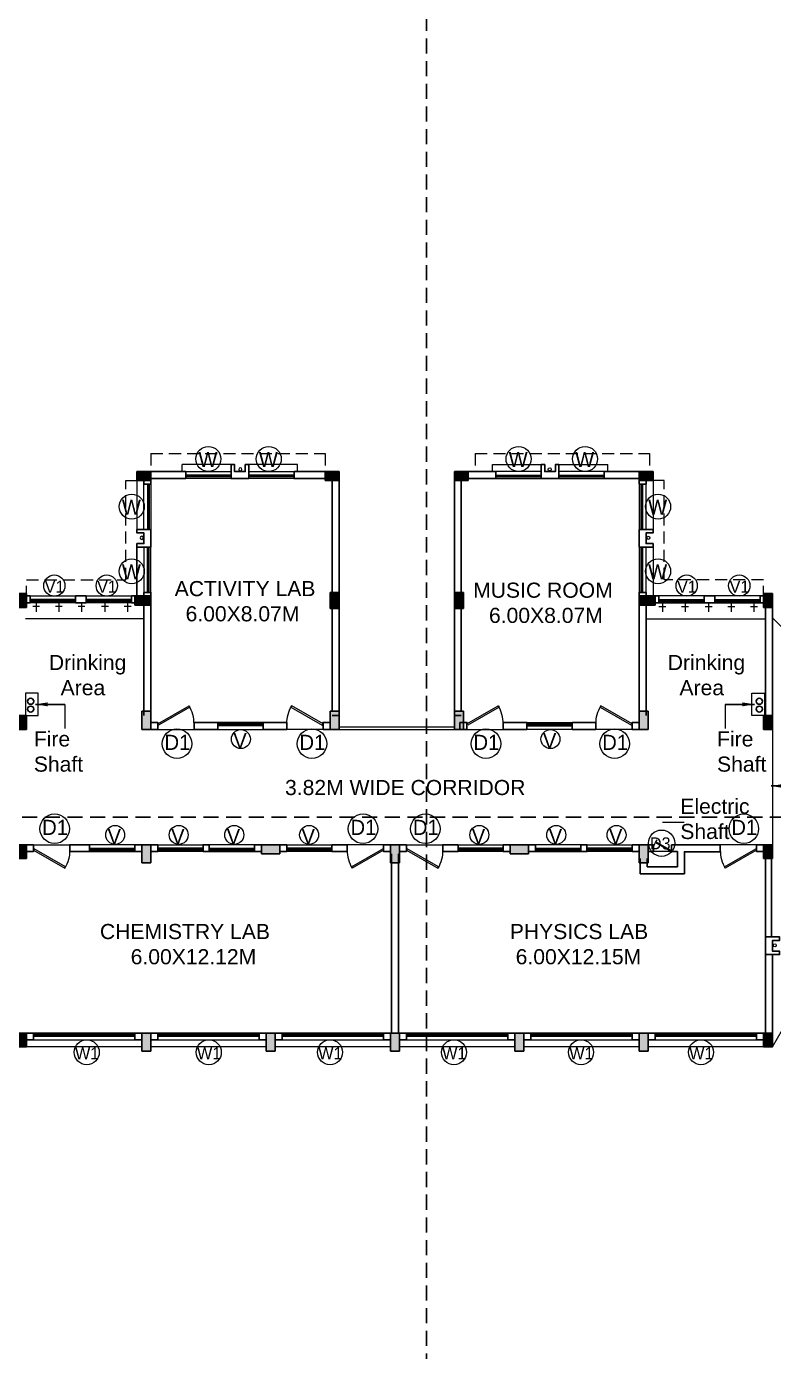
# Model space of a CAD drawing. Header units: millimetres. Extents: x 3614 to 12428, y -844 to 6844.
# Drawn here: x 5621.54 to 5646.26, y -704.4 to -660.57 of the extents above; entities that cross this region are included whole.
import ezdxf

# ---------------------------------------------------------------- set-up
doc = ezdxf.new("R2010")
doc.units = ezdxf.units.MM
doc.header["$LTSCALE"] = 40
doc.header["$MEASUREMENT"] = 0
doc.linetypes.add('DASHED', pattern=[0.75, 0.5, -0.25])
doc.linetypes.add('DASHED2', pattern=[0.375, 0.25, -0.125])
doc.layers.get('0').update_dxf_attribs({"linetype": 'CONTINUOUS', "lineweight": 20})
for name, color, linetype, lineweight in [('CLL LEV.', 15, 'CONTINUOUS', 18), ('Column', 252, 'CONTINUOUS', 30), ('Column Hatch', 253, 'CONTINUOUS', 13), ('Dim', 220, 'CONTINUOUS', 15), ('Door', 54, 'CONTINUOUS', 18), ('EXPANSION JOINT', 248, 'CONTINUOUS', 20), ('Fixture', 44, 'CONTINUOUS', 15), ('Hidden', 30, 'DASHED', 18), ('LINE', 22, 'CONTINUOUS', 13), ('Railing', 23, 'CONTINUOUS', 18), ('Section', 72, 'DASHED2', 30), ('Services', 1, 'DASHED', 30), ('TEXT', 7, 'CONTINUOUS', 20), ('Ventilator', 6, 'DASHED', 18), ('Wall', 7, 'CONTINUOUS', 30), ('Window', 150, 'CONTINUOUS', 15), ('Window-Wall', 7, 'CONTINUOUS', 18)]:
    doc.layers.add(name, color=color, linetype=linetype, lineweight=lineweight)
doc.styles.add('DIM', font='arial.ttf')
doc.styles.add('L120', font='simplex.shx', dxfattribs={"height": 1})
doc.styles.get("Standard").update_dxf_attribs({"font": 'txt.shx', "height": 0.03937})
doc.styles.add('STYLE9', font='GOTHIC.TTF')
doc.dimstyles.get("Standard").update_dxf_attribs({"dimtxt": 0.18, "dimasz": 0.18, "dimexe": 0.18, "dimexo": 0.0625, "dimgap": 0.09, "dimtad": 0, "dimtih": 1, "dimtoh": 1, "dimdec": 4, "dimzin": 0, "dimdsep": 46, "dimtxsty": 'Standard', "dimcen": 0.09, "dimadec": 0, "dimazin": 0, "dimtfac": 1, "dimtdec": 4, "dimtofl": 0, "dimtmove": 0, "dimatfit": 3, "dimfxl": 0, "dimtolj": 1, "dimtzin": 0, "dimarcsym": 0})

# ---------------------------------------------------------------- blocks, each defined once
blk = doc.blocks.new('VENT 2')
at = {"layer": 'Ventilator', "linetype": 'Continuous', "ltscale": 0.02}
for p, q in [((0, 0.182), (1.5, 0.182)), ((0, 0.152), (1.5, 0.152))]:
    blk.add_line(p, q, dxfattribs=at)
at = {"layer": 'Window-Wall'}
for p, q in [((0, 0.23), (1.5, 0.23)), ((0, 0), (0, 0.23)), ((0, 0.115), (1.5, 0.115)), ((1.5, 0), (0, 0)), ((1.5, 0.23), (1.5, 0))]:
    blk.add_line(p, q, dxfattribs=at)
blk = doc.blocks.new('COLUMN 546')
at = {"layer": 'Column Hatch'}
h = blk.add_hatch(color=0, dxfattribs=at)
h.dxf.hatch_style = 1
h.paths.add_polyline_path([(0, 0), (0.3, 0), (0.3, 0.46), (0, 0.46)])
at = {"layer": 'Column'}
for p, q in [((0.3, 0.46), (0, 0.46)), ((0, 0.46), (0, 0)), ((0.3, 0), (0.3, 0.46)), ((0, 0), (0.3, 0))]:
    blk.add_line(p, q, dxfattribs=at)
blk = doc.blocks.new('*U18')
for p, q in [((0, 0), (0, -6)), ((40, 0), (40, -6))]:
    blk.add_line(p, q)
blk.add_lwpolyline([(0, 0), (34.6, 20), (35.5, 18.5), (0.9, -1.5)], close=True)
blk.add_arc((0, 0), 40, 0, 30)
blk = doc.blocks.new('DOOR1')
at = {"layer": 'Door'}
blk.add_line((0, 0), (1.2, 0), dxfattribs=at)
at = {"layer": 'Door', "xscale": 0.0300000000000013, "yscale": 0.0300000000000013, "zscale": 0.0300000000000013}
blk.add_blockref('*U18', (0, 0.18), dxfattribs=at)
blk = doc.blocks.new('windoe 3')
at = {"layer": 'CLL LEV.'}
blk.add_line((3.585, -0.23), (-0.23, -0.23), dxfattribs=at)
at = {"layer": 'Window'}
for p, q in [((3.355, 0.179), (0, 0.179)), ((3.355, 0.149), (0, 0.149))]:
    blk.add_line(p, q, dxfattribs=at)
at = {"layer": 'Window-Wall'}
blk.add_line((3.355, 0.115), (0, 0.115), dxfattribs=at)
at = {"layer": 'Window-Wall', "ltscale": 0.05}
blk.add_lwpolyline([(0, 0), (3.355, 0), (3.355, 0.23), (0, 0.23)], close=True, dxfattribs=at)
blk = doc.blocks.new('SHAFT2')
at = {"layer": 'Fixture'}
blk.add_circle((0.302, 0.307), 0.05, dxfattribs=at)
at = {"layer": 'Wall'}
blk.add_lwpolyline([(0, 0.585), (0.46, 0.585), (0.46, 0.47), (0.23, 0.47), (0.23, 0.115), (0.46, 0.115), (0.46, 0), (0, 0), (0, 0.585)], dxfattribs=at)
blk = doc.blocks.new('Door - Left Hung 36 in.')
at = {"layer": 'Door'}
blk.add_line((0.8, -1.3), (35.9, -1.3), dxfattribs=at)
blk.add_lwpolyline([(0.8, -1.3), (0, 0), (31.2, 18), (31.9, 16.7)], close=True, dxfattribs=at)
blk.add_arc((0, 0), 36, 0, 37.3101, dxfattribs=at)
blk = doc.blocks.new('WINDOW 1')
at = {"layer": 'CLL LEV.'}
for p, q in [((-0.115, -0.23), (-0.115, -0.46)), ((1.615, -0.23), (1.615, -0.46)), ((-0.115, -0.46), (1.615, -0.46))]:
    blk.add_line(p, q, dxfattribs=at)
at = {"layer": 'Window'}
for p, q in [((0, -0.051), (1.5, -0.051)), ((0, -0.081), (1.5, -0.081))]:
    blk.add_line(p, q, dxfattribs=at)
at = {"layer": 'Window-Wall'}
for p, q in [((0, 0), (1.5, 0)), ((0, -0.23), (0, 0)), ((1.5, 0), (1.5, -0.23)), ((0, -0.115), (1.5, -0.115)), ((1.5, -0.23), (0, -0.23))]:
    blk.add_line(p, q, dxfattribs=at)
blk = doc.blocks.new('colm 600')
at = {"layer": 'Column Hatch'}
h = blk.add_hatch(color=0, dxfattribs=at)
h.dxf.hatch_style = 1
h.paths.add_polyline_path([(5460.775, -628.796), (5460.475, -628.796), (5460.475, -629.396), (5460.775, -629.396)])
at = {"layer": 'Column'}
for p, q in [((5460.775, -628.796), (5460.475, -628.796)), ((5460.475, -628.796), (5460.475, -629.396)), ((5460.775, -629.396), (5460.775, -628.796)), ((5460.475, -629.396), (5460.775, -629.396))]:
    blk.add_line(p, q, dxfattribs=at)
blk = doc.blocks.new('COLM 530')
at = {"layer": 'Column Hatch'}
h = blk.add_hatch(color=0, dxfattribs=at)
h.dxf.hatch_style = 1
h.paths.add_polyline_path([(5443.518, -633.795), (5443.218, -633.795), (5443.218, -634.325), (5443.518, -634.325)])
at = {"layer": 'Column'}
for p, q in [((5443.518, -633.795), (5443.218, -633.795)), ((5443.218, -633.795), (5443.218, -634.325)), ((5443.518, -634.325), (5443.518, -633.795)), ((5443.218, -634.325), (5443.518, -634.325))]:
    blk.add_line(p, q, dxfattribs=at)
blk = doc.blocks.new('PROJ FNVJ')
at = {"layer": 'Hidden', "ltscale": 0.02}
for p, q in [((5461.628, -603.619), (5467.398, -603.619)), ((5461.628, -603.619), (5461.628, -604.221)), ((5467.398, -603.619), (5467.398, -604.221))]:
    blk.add_line(p, q, dxfattribs=at)
blk = doc.blocks.new('DDDD')
at = {"layer": 'TEXT', "color": 3, "ltscale": 0.2}
blk.add_circle((2085.909, -1030.934), 0.488, dxfattribs=at)
at = {"layer": 'TEXT', "color": 3, "style": 'STYLE9'}
blk.add_text('D1', height=0.5, dxfattribs=at).set_placement((2085.496, -1031.139))
blk = doc.blocks.new('shaft dooerr')
at = {"layer": 'TEXT', "color": 3, "ltscale": 0.2}
blk.add_circle((5444.341, -671.654), 0.435, dxfattribs=at)
at = {"layer": 'TEXT', "color": 3, "style": 'STYLE9'}
blk.add_text('D3', height=0.4, dxfattribs=at).set_placement((5443.954, -671.86))
blk = doc.blocks.new('W')
at = {"layer": 'TEXT', "color": 3}
blk.add_circle((2080.863, -1087.688), 0.414, dxfattribs=at)
at = {"layer": 'TEXT', "color": 3, "style": 'STYLE9'}
blk.add_text('W', height=0.5, dxfattribs=at).set_placement((2080.534, -1087.956))
blk = doc.blocks.new('VVV')
at = {"layer": 'TEXT', "color": 3, "ltscale": 0.2}
blk.add_circle((2082.528, -1073.943), 0.314, dxfattribs=at)
at = {"layer": 'TEXT', "color": 3, "style": 'STYLE9'}
blk.add_text('V', height=0.5, dxfattribs=at).set_placement((2082.277, -1074.243))
blk = doc.blocks.new('front windw')
at = {"layer": 'TEXT', "color": 3}
blk.add_circle((5459.557, -694.504), 0.414, dxfattribs=at)
at = {"layer": 'TEXT', "color": 3, "style": 'STYLE9'}
blk.add_text('W1', height=0.4, dxfattribs=at).set_placement((5459.167, -694.738))
blk = doc.blocks.new('VENT TOILET')
at = {"layer": 'TEXT', "color": 3, "ltscale": 0.2}
blk.add_circle((5438.623, -662.256), 0.352, dxfattribs=at)
at = {"layer": 'TEXT', "color": 3, "style": 'STYLE9'}
blk.add_text('V1', height=0.4, dxfattribs=at).set_placement((5438.303, -662.494))
blk = doc.blocks.new('SECT BB')
at = {"layer": 'Section', "ltscale": 0.05}
blk.add_line((5470.752, -343.655), (5470.752, -289.614), dxfattribs=at)
blk = doc.blocks.new('SEC AA')
at = {"layer": 'Section', "ltscale": 0.05}
blk.add_line((5428.116, -321.664), (5509.295, -321.664), dxfattribs=at)

msp = doc.modelspace()

# ---------------------------------------------------------------- linework, layer by layer
at = {"layer": 'CLL LEV.'}
for p, q in [((5625.4208, -677.6775), (5625.1908, -677.6775)), ((5625.1908, -677.6775), (5625.1908, -679.4075)), ((5642.0408, -677.6775), (5642.2708, -677.6775)), ((5642.2708, -677.6775), (5642.2708, -679.4075))]:
    msp.add_line(p, q, dxfattribs=at)
at = {"layer": 'Dim'}
for p, q in [((5622.8016, -682.9943), (5622.8016, -683.788)), ((5644.66, -682.9943), (5644.66, -683.788)), ((5642.581, -686.8955), (5643.3032, -686.8955))]:
    msp.add_line(p, q, dxfattribs=at)
at = {"layer": 'EXPANSION JOINT', "linetype": 'ByBlock', "ltscale": 0.05}
msp.add_line((5646.2258, -683.8225), (5646.2258, -687.6375), dxfattribs=at)
at = {"layer": 'Fixture', "linetype": 'ByBlock', "ltscale": 0.05}
for p, q in [((5621.9708, -679.7589), (5621.7408, -679.7589)), ((5621.8558, -679.6375), (5621.8558, -679.9375)), ((5622.7208, -679.7589), (5622.4908, -679.7589)), ((5622.6058, -679.6375), (5622.6058, -679.9375)), ((5623.4708, -679.7589), (5623.2408, -679.7589)), ((5623.3558, -679.6375), (5623.3558, -679.9375)), ((5624.2458, -679.7589), (5624.0158, -679.7589)), ((5624.1308, -679.6375), (5624.1308, -679.9375)), ((5624.9958, -679.7589), (5624.7658, -679.7589)), ((5624.8808, -679.6375), (5624.8808, -679.9375)), ((5642.4672, -679.7589), (5642.6972, -679.7589)), ((5642.5822, -679.6375), (5642.5822, -679.9375)), ((5643.2172, -679.7589), (5643.4472, -679.7589)), ((5643.3322, -679.6375), (5643.3322, -679.9375)), ((5643.9922, -679.7589), (5644.2222, -679.7589)), ((5644.1072, -679.6375), (5644.1072, -679.9375)), ((5644.7422, -679.7589), (5644.9722, -679.7589)), ((5644.8572, -679.6375), (5644.8572, -679.9375)), ((5645.4922, -679.7589), (5645.7222, -679.7589)), ((5645.6072, -679.6375), (5645.6072, -679.9375)), ((5625.4208, -680.1693), (5621.5008, -680.1693)), ((5642.0422, -680.1693), (5645.9622, -680.1693))]:
    msp.add_line(p, q, dxfattribs=at)
at = {"layer": 'Hidden', "ltscale": 0.02}
for p, q in [((5624.8208, -678.8775), (5624.8208, -675.5925)), ((5624.8208, -675.5925), (5625.4208, -675.5925)), ((5642.6408, -675.5925), (5642.0408, -675.5925)), ((5642.6408, -678.8775), (5642.6408, -675.5925)), ((5621.5372, -679.4775), (5621.5372, -678.8775)), ((5621.5372, -678.8775), (5624.8208, -678.8775)), ((5645.9244, -678.8775), (5642.6408, -678.8775)), ((5645.9244, -679.4775), (5645.9244, -678.8775))]:
    msp.add_line(p, q, dxfattribs=at)
at = {"layer": 'LINE', "linetype": 'ByBlock', "ltscale": 0.05}
for points in [[(5621.9174, -682.6261), (5621.5008, -682.6261), (5621.5008, -683.3625), (5621.9174, -683.3625)], [(5645.5442, -682.6261), (5645.9608, -682.6261), (5645.9608, -683.3625), (5645.5442, -683.3625)]]:
    msp.add_lwpolyline(points, close=True, dxfattribs=at)
at = {"layer": 'Railing', "ltscale": 0.05}
for p, q in [((5631.8808, -683.7425), (5635.6958, -683.7426)), ((5631.8808, -683.8225), (5635.6958, -683.8226))]:
    msp.add_line(p, q, dxfattribs=at)
at = {"layer": 'Services', "linetype": 'ByBlock', "ltscale": 0.05}
for centre in [(5621.6742, -682.8923), (5645.7874, -682.8923), (5621.6742, -683.1525), (5645.7874, -683.1525)]:
    msp.add_circle(centre, 0.1, dxfattribs=at)
at = {"layer": 'Wall', "ltscale": 0.05}
for p, q in [((5631.6508, -683.2225), (5631.6508, -675.5925)), ((5631.8808, -683.2225), (5631.8808, -675.5925)), ((5635.6958, -683.2225), (5635.6958, -675.5925)), ((5635.9258, -683.2225), (5635.9258, -675.5925)), ((5625.4208, -679.7075), (5625.4208, -683.3625)), ((5625.6508, -679.7075), (5625.6508, -683.3625)), ((5641.8108, -679.7075), (5641.8108, -683.3625)), ((5642.0408, -679.7075), (5642.0408, -683.3625)), ((5631.8808, -683.3626), (5631.6508, -683.3626)), ((5635.6958, -683.3626), (5635.9258, -683.3626)), ((5633.6199, -693.8675), (5633.6199, -687.9375)), ((5633.8458, -693.8675), (5633.8458, -687.9375))]:
    msp.add_line(p, q, dxfattribs=at)
at = {"layer": 'Wall', "linetype": 'ByBlock', "ltscale": 0.05}
for p, q in [((5645.9958, -683.4425), (5645.9958, -679.7193)), ((5646.2258, -683.3625), (5646.2258, -679.7193))]:
    msp.add_line(p, q, dxfattribs=at)
at = {"layer": 'Wall'}
for p, q in [((5642.2808, -687.6375), (5642.1108, -687.6375)), ((5642.2808, -687.8674), (5642.2808, -687.6375)), ((5642.8808, -687.8675), (5642.8808, -687.6375)), ((5643.2258, -687.6375), (5642.8808, -687.6375)), ((5642.0758, -688.0975), (5642.0758, -688.3675)), ((5642.2808, -687.8674), (5642.1108, -687.8675)), ((5643.0758, -687.8675), (5642.8808, -687.8675)), ((5643.0758, -688.3675), (5643.0758, -687.8675)), ((5645.9958, -688.0975), (5645.9958, -693.8675)), ((5646.1908, -688.0975), (5646.1908, -690.69)), ((5642.0758, -688.3675), (5643.0758, -688.3675)), ((5646.2258, -691.275), (5646.2258, -693.8675))]:
    msp.add_line(p, q, dxfattribs=at)
for points in [[(5625.6508, -675.2925), (5626.8044, -675.2925), (5626.8044, -675.5225), (5625.6508, -675.5225), (5625.6508, -675.2925)], [(5630.3894, -675.2925), (5631.4208, -675.2925), (5631.4208, -675.5225), (5630.3894, -675.5225), (5630.3894, -675.2925)], [(5637.0722, -675.2925), (5636.0408, -675.2925), (5636.0408, -675.5225), (5637.0722, -675.5225), (5637.0722, -675.2925)], [(5641.8108, -675.2925), (5640.6572, -675.2925), (5640.6572, -675.5225), (5641.8108, -675.5225), (5641.8108, -675.2925)], [(5625.4208, -675.5925), (5625.4208, -675.7075), (5625.6508, -675.7075), (5625.6508, -675.5925), (5625.4208, -675.5925)], [(5625.4208, -675.7075), (5625.4208, -675.5925), (5625.6508, -675.5925), (5625.6508, -675.7075), (5625.4208, -675.7075)], [(5642.0408, -675.5925), (5642.0408, -675.7075), (5641.8108, -675.7075), (5641.8108, -675.5925), (5642.0408, -675.5925)], [(5642.0408, -675.7075), (5642.0408, -675.5925), (5641.8108, -675.5925), (5641.8108, -675.7075), (5642.0408, -675.7075)], [(5621.5358, -679.6375), (5621.5358, -679.4075), (5621.6522, -679.4075), (5621.6522, -679.6375), (5621.5358, -679.6375)], [(5623.1522, -679.6375), (5623.1522, -679.4075), (5623.5058, -679.4075), (5623.5058, -679.6375), (5623.1522, -679.6375)], [(5625.0058, -679.6375), (5625.0058, -679.4075), (5625.1222, -679.4075), (5625.1222, -679.6375), (5625.0058, -679.6375)], [(5625.4208, -679.2925), (5625.4208, -679.4075), (5625.6508, -679.4075), (5625.6508, -679.2925), (5625.4208, -679.2925)], [(5642.0408, -679.4075), (5642.0408, -679.2925), (5641.8108, -679.2925), (5641.8108, -679.4075), (5642.0408, -679.4075)], [(5642.4572, -679.6375), (5642.4572, -679.4075), (5642.3408, -679.4075), (5642.3408, -679.6375), (5642.4572, -679.6375)], [(5644.3108, -679.6375), (5644.3108, -679.4075), (5643.9572, -679.4075), (5643.9572, -679.6375), (5644.3108, -679.6375)], [(5645.9272, -679.6375), (5645.9272, -679.4075), (5645.8108, -679.4075), (5645.8108, -679.6375), (5645.9272, -679.6375)], [(5625.6508, -683.5925), (5625.6508, -683.8225), (5625.8808, -683.8225), (5625.8808, -683.5925), (5625.6508, -683.5925)], [(5627.0808, -683.5925), (5627.0808, -683.8225), (5627.863, -683.8225), (5627.863, -683.5925), (5627.0808, -683.5925)], [(5630.1508, -683.5926), (5630.1508, -683.8226), (5629.363, -683.8226), (5629.363, -683.5926), (5630.1508, -683.5926)], [(5631.5808, -683.5926), (5631.5808, -683.8226), (5631.3508, -683.8226), (5631.3508, -683.5926), (5631.5808, -683.5926)], [(5635.8808, -683.5926), (5635.8808, -683.8226), (5636.1108, -683.8226), (5636.1108, -683.5926), (5635.8808, -683.5926)], [(5637.3108, -683.5926), (5637.3108, -683.8226), (5638.0985, -683.8226), (5638.0985, -683.5926), (5637.3108, -683.5926)], [(5640.3808, -683.5925), (5640.3808, -683.8225), (5639.5985, -683.8225), (5639.5985, -683.5925), (5640.3808, -683.5925)], [(5641.8108, -683.5925), (5641.8108, -683.8225), (5641.5808, -683.8225), (5641.5808, -683.5925), (5641.8108, -683.5925)], [(5621.5358, -687.8675), (5621.5358, -687.6375), (5621.7658, -687.6375), (5621.7658, -687.8675), (5621.5358, -687.8675)], [(5622.9658, -687.8675), (5622.9658, -687.6375), (5623.6208, -687.6375), (5623.6208, -687.8675), (5622.9658, -687.8675)], [(5625.1208, -687.8675), (5625.1208, -687.6375), (5625.3508, -687.6375), (5625.3508, -687.8675), (5625.1208, -687.8675)], [(5625.8808, -687.8675), (5625.8808, -687.6375), (5625.6508, -687.6375), (5625.6508, -687.8675), (5625.8808, -687.8675)], [(5627.3808, -687.8675), (5627.3808, -687.6375), (5627.5858, -687.6375), (5627.5858, -687.8675), (5627.3808, -687.8675)], [(5629.0858, -687.8675), (5629.0858, -687.6375), (5629.3158, -687.6375), (5629.3158, -687.8675), (5629.0858, -687.8675)], [(5630.1458, -687.8675), (5630.1458, -687.6375), (5629.9158, -687.6375), (5629.9158, -687.8675), (5630.1458, -687.8675)], [(5632.1508, -687.8675), (5632.1508, -687.6375), (5631.6458, -687.6375), (5631.6458, -687.8675), (5632.1508, -687.8675)], [(5633.5808, -687.8675), (5633.5808, -687.6375), (5633.3508, -687.6375), (5633.3508, -687.8675), (5633.5808, -687.8675)], [(5634.1108, -687.8675), (5634.1108, -687.6375), (5633.8808, -687.6375), (5633.8808, -687.8675), (5634.1108, -687.8675)], [(5635.8158, -687.8675), (5635.8158, -687.6375), (5635.3108, -687.6375), (5635.3108, -687.8675), (5635.8158, -687.8675)], [(5637.5458, -687.8675), (5637.5458, -687.6375), (5637.3158, -687.6375), (5637.3158, -687.8675), (5637.5458, -687.8675)], [(5638.1458, -687.8675), (5638.1458, -687.6375), (5638.3758, -687.6375), (5638.3758, -687.8675), (5638.1458, -687.8675)], [(5641.8108, -687.8675), (5641.8108, -687.6375), (5641.5808, -687.6375), (5641.5808, -687.8675), (5641.8108, -687.8675)], [(5641.8458, -688.0975), (5641.8458, -688.5975), (5643.3058, -688.5975), (5643.3058, -687.8699), (5644.4958, -687.8699), (5644.4958, -687.6375), (5643.2258, -687.6375)], [(5645.9258, -687.8675), (5645.9258, -687.6375), (5645.6958, -687.6375), (5645.6958, -687.8675), (5645.9258, -687.8675)], [(5621.7658, -694.0975), (5621.7658, -693.8675), (5621.5358, -693.8675), (5621.5358, -694.0975), (5621.7658, -694.0975)], [(5625.3508, -694.0975), (5625.3508, -693.8675), (5625.1208, -693.8675), (5625.1208, -694.0975), (5625.3508, -694.0975)], [(5625.6508, -694.0975), (5625.6508, -693.8675), (5625.8808, -693.8675), (5625.8808, -694.0975), (5625.6508, -694.0975)], [(5629.4658, -694.0975), (5629.4658, -693.8675), (5629.2358, -693.8675), (5629.2358, -694.0975), (5629.4658, -694.0975)], [(5629.7658, -694.0975), (5629.7658, -693.8675), (5629.9958, -693.8675), (5629.9958, -694.0975), (5629.7658, -694.0975)], [(5633.5808, -694.0975), (5633.5808, -693.8675), (5633.3508, -693.8675), (5633.3508, -694.0975), (5633.5808, -694.0975)], [(5633.8808, -694.0975), (5633.8808, -693.8675), (5634.1108, -693.8675), (5634.1108, -694.0975), (5633.8808, -694.0975)], [(5637.6958, -694.0975), (5637.6958, -693.8675), (5637.4658, -693.8675), (5637.4658, -694.0975), (5637.6958, -694.0975)], [(5637.9958, -694.0975), (5637.9958, -693.8675), (5638.2258, -693.8675), (5638.2258, -694.0975), (5637.9958, -694.0975)], [(5641.8108, -694.0975), (5641.8108, -693.8675), (5641.5808, -693.8675), (5641.5808, -694.0975), (5641.8108, -694.0975)], [(5642.1108, -694.0975), (5642.1108, -693.8675), (5642.3408, -693.8675), (5642.3408, -694.0975), (5642.1108, -694.0975)], [(5645.9258, -694.0975), (5645.9258, -693.8675), (5645.6958, -693.8675), (5645.6958, -694.0975), (5645.9258, -694.0975)]]:
    msp.add_lwpolyline(points, dxfattribs=at)
at = {"layer": 'Wall', "ltscale": 0.05}
msp.add_lwpolyline([(5639.8758, -687.8675), (5640.0808, -687.8675), (5640.0808, -687.6375), (5639.8758, -687.6375)], close=True, dxfattribs=at)
at = {"layer": 'Window-Wall'}
for p, q in [((5625.4208, -677.7925), (5625.6508, -677.7925)), ((5642.0408, -677.7925), (5641.8108, -677.7925)), ((5621.7658, -693.8675), (5621.7658, -694.0975)), ((5625.3508, -694.0975), (5625.3508, -693.8675))]:
    msp.add_line(p, q, dxfattribs=at)
at = {"layer": 'Window-Wall', "linetype": 'DASHED', "ltscale": 0.05}
for p, q in [((5646.2258, -680.1325), (5649.8808, -683.7425)), ((5646.2258, -694.3275), (5649.8808, -687.9375))]:
    msp.add_line(p, q, dxfattribs=at)

# ---------------------------------------------------------------- block references
at = {"linetype": 'ByBlock', "extrusion": (0, 0, -1), "zscale": -1, "rotation": 89.99999999993977}
msp.add_blockref('SHAFT2', (-5628.3044, -675.5225), dxfattribs=at)
at = {"linetype": 'ByBlock', "extrusion": (0, 0, -1), "xscale": -1, "zscale": -1, "rotation": 270.0000000000603}
msp.add_blockref('SHAFT2', (-5639.1572, -675.5225), dxfattribs=at)
at = {"color": 7, "extrusion": (0, 0, -1), "xscale": -1, "zscale": -1, "rotation": 270}
for p in [(-5625.6508, -675.5925), (-5631.8808, -675.5925)]:
    msp.add_blockref('COLUMN 546', p, dxfattribs=at)
at = {"color": 7, "extrusion": (0, 0, -1), "zscale": -1}
for p, rotation in [((-5635.6958, -675.5925), 90.00000000000001), ((-5641.8108, -675.5925), 90.00000000000001), ((-5621.2358, -687.6375), 180), ((-5645.9258, -687.6375), 180), ((-5621.2358, -693.8675), 180), ((-5645.9258, -693.8675), 180)]:
    msp.add_blockref('COLUMN 546', p, dxfattribs=dict(at, rotation=rotation))
at = {"linetype": 'ByBlock', "extrusion": (0, 0, -1), "zscale": -1}
msp.add_blockref('SHAFT2', (-5625.6508, -677.7925), dxfattribs=at)
at = {"linetype": 'ByBlock', "extrusion": (0, 0, -1), "xscale": -1, "zscale": -1}
for p in [(-5641.8108, -677.7925), (-5645.9958, -691.275)]:
    msp.add_blockref('SHAFT2', p, dxfattribs=at)
at = {"color": 7, "extrusion": (0, 0, -1), "xscale": -1, "zscale": -1}
for p in [(-5621.2358, -679.7875), (-5621.2358, -683.8225)]:
    msp.add_blockref('COLUMN 546', p, dxfattribs=at)
at = {"rotation": 270}
for name, p in [('COLM 530', (6259.4456, 4763.8104)), ('colm 600', (6258.7116, 4772.8376)), ('colm 600', (6266.9416, 4772.8376))]:
    msp.add_blockref(name, p, dxfattribs=at)
for name, p in [('COLM 530', (188.363, -45.4976)), ('COLM 530', (192.478, -45.4976)), ('colm 600', (164.8757, -54.4267)), ('colm 600', (171.1057, -54.4267)), ('colm 600', (175.2207, -54.4268)), ('colm 600', (164.8757, -58.8417)), ('colm 600', (173.1057, -58.8417)), ('colm 600', (181.3357, -58.8416)), ('colm 600', (164.8757, -65.0717)), ('colm 600', (168.9907, -65.0717)), ('colm 600', (173.1057, -65.0717)), ('colm 600', (177.2207, -65.0717)), ('colm 600', (181.3357, -65.0717))]:
    msp.add_blockref(name, p)
at = {"xscale": -1, "rotation": 90}
msp.add_blockref('COLM 530', (5008.0159, 4763.8104), dxfattribs=at)
at = {"color": 7, "extrusion": (0, 0, -1), "zscale": -1}
for p in [(-5646.2258, -679.7875), (-5646.2258, -683.8225)]:
    msp.add_blockref('COLUMN 546', p, dxfattribs=at)
at = {"xscale": -1}
msp.add_blockref('colm 600', (11102.5859, -54.4267), dxfattribs=at)
at = {"layer": 'CLL LEV.'}
for p, rotation in [((5628.3044, -675.5225), 180.0000000000602), ((5630.3894, -675.5225), 180.0000000000602), ((5625.6508, -675.7075), 269.9999999999999)]:
    msp.add_blockref('WINDOW 1', p, dxfattribs=dict(at, rotation=rotation))
at = {"layer": 'CLL LEV.', "xscale": -1}
for p, rotation in [((5637.0722, -675.5225), 180), ((5639.1572, -675.5225), 180), ((5641.8108, -675.7075), 90), ((5625.6508, -679.2925), 270.0000000000001), ((5641.8108, -677.7925), 90)]:
    msp.add_blockref('WINDOW 1', p, dxfattribs=dict(at, rotation=rotation))
at = {"layer": 'Door', "extrusion": (0, 0, -1), "xscale": 0.0166737001802426, "yscale": 0.0166737001802426, "zscale": -0.0166737001841632, "rotation": 0.0041895029349466}
msp.add_blockref('Door - Left Hung 36 in.', (-5642.8799, -687.8458), dxfattribs=at)
at = {"layer": 'Hidden'}
for p in [(164.023, -71.0717), (174.758, -71.0717)]:
    msp.add_blockref('PROJ FNVJ', p, dxfattribs=at)
at = {"layer": 'Section'}
for name in ['SECT BB', 'SEC AA']:
    msp.add_blockref(name, (164.023, -365.0608), dxfattribs=at)
at = {"layer": 'TEXT'}
for name, p in [('W', (3546.6909, 412.8114)), ('W', (3548.6908, 412.8114)), ('W', (3556.9577, 412.8114)), ('W', (3559.1578, 412.8114)), ('W', (3544.1575, 411.2348)), ('W', (3561.5739, 411.2348)), ('W', (3544.1575, 409.0968)), ('W', (3561.5739, 409.0968)), ('VENT TOILET', (183.8346, -16.8087)), ('VENT TOILET', (185.5689, -16.8087)), ('VENT TOILET', (204.7592, -16.8087)), ('VENT TOILET', (206.5009, -16.8087)), ('DDDD', (3540.607, 346.6373)), ('VVV', (3546.1025, 389.7987)), ('DDDD', (3545.0729, 346.6373)), ('DDDD', (3550.8316, 346.6373)), ('VVV', (3556.3471, 389.7987)), ('DDDD', (3555.0918, 346.6373)), ('DDDD', (3536.558, 343.8243)), ('DDDD', (3546.7629, 343.8243)), ('DDDD', (3548.8268, 343.8243)), ('DDDD', (3559.3657, 343.8243)), ('VVV', (3541.942, 386.6291)), ('VVV', (3544.0447, 386.6291)), ('VVV', (3545.8845, 386.6291)), ('VVV', (3548.3607, 386.6291)), ('VVV', (3553.9942, 386.6291)), ('VVV', (3556.5398, 386.6291)), ('VVV', (3558.5334, 386.6291)), ('shaft dooerr', (198.2128, -15.9343)), ('front windw', (163.9744, 0)), ('front windw', (168.0125, 0)), ('front windw', (172.0245, 0)), ('front windw', (176.1249, 0)), ('front windw', (180.3313, 0)), ('front windw', (184.3002, 0))]:
    msp.add_blockref(name, p, dxfattribs=at)
at = {"layer": 'Wall', "extrusion": (0, 0, -1), "xscale": -1, "zscale": -1, "rotation": 180}
for p in [(-5623.1522, -679.4075), (-5625.0058, -679.4075)]:
    msp.add_blockref('VENT 2', p, dxfattribs=at)
at = {"layer": 'Wall', "extrusion": (0, 0, -1), "zscale": -1, "rotation": 180}
for p in [(-5642.4572, -679.4075), (-5644.3108, -679.4075), (-5627.5858, -687.6375)]:
    msp.add_blockref('VENT 2', p, dxfattribs=at)
at = {"layer": 'Wall'}
msp.add_blockref('DOOR1', (5625.8808, -683.8225), dxfattribs=at)
at = {"layer": 'Wall', "extrusion": (0, 0, -1), "zscale": -1}
for name, p in [('DOOR1', (-5631.3508, -683.8226)), ('VENT 2', (-5629.363, -683.8225))]:
    msp.add_blockref(name, p, dxfattribs=at)
at = {"layer": 'Wall', "extrusion": (0, 0, -1), "xscale": -1, "zscale": -1}
for name, p in [('DOOR1', (-5636.1108, -683.8226)), ('VENT 2', (-5638.0985, -683.8225))]:
    msp.add_blockref(name, p, dxfattribs=at)
at = {"layer": 'Wall', "xscale": -1}
msp.add_blockref('DOOR1', (5641.5808, -683.8225), dxfattribs=at)
at = {"layer": 'Wall', "xscale": -1, "rotation": 180}
for name, p in [('DOOR1', (5621.7658, -687.6375)), ('VENT 2', (5623.6208, -687.6375)), ('DOOR1', (5634.1108, -687.6375)), ('VENT 2', (5638.3758, -687.6375))]:
    msp.add_blockref(name, p, dxfattribs=at)
at = {"layer": 'Wall', "rotation": 180}
for name, p in [('VENT 2', (5627.3808, -687.6375)), ('VENT 2', (5631.6458, -687.6375)), ('DOOR1', (5633.3508, -687.6375)), ('VENT 2', (5637.3158, -687.6375)), ('VENT 2', (5641.5808, -687.6375)), ('DOOR1', (5645.6958, -687.6375))]:
    msp.add_blockref(name, p, dxfattribs=at)
at = {"layer": 'Wall', "linetype": 'ByBlock'}
for p in [(5621.7658, -694.0975), (5625.8808, -694.0975), (5629.9958, -694.0975), (5634.1108, -694.0975), (5638.2258, -694.0975), (5642.3408, -694.0975)]:
    msp.add_blockref('windoe 3', p, dxfattribs=at)

# ---------------------------------------------------------------- texts
at = {"layer": 'TEXT', "char_height": 0.5, "attachment_point": 1, "style": 'DIM'}
for s, width, insert in [('\\pi0.026653; ACTIVITY LAB\\P\\pi0;   6.00X8.07M', 4.868108, (5626.2188, -678.9145)), ('\\pi2.4751;  \\P\\pi0.19268;  MUSIC ROOM\\P\\pi0.52113;   6.00X8.07M', 5.338294, (5635.7379, -678.1338)), ('{\\fArial|b0|i0|c0|p34;Drinking\\P  Area}', 19.989683, (5622.2775, -681.3595)), ('{\\fArial|b0|i0|c0|p34;Drinking\\P  Area}', 19.989683, (5642.7574, -681.3595)), ('{\\fArial|b0|i0|c0|p34;Fire \\PShaft}', 19.989683, (5621.7784, -683.8885)), ('{\\fArial|b0|i0|c0|p34;Fire \\PShaft}', 19.989683, (5644.3889, -683.8885)), ('{\\fArial|b0|i0|c0|p34;3.82M WIDE CORRIDOR}', 19.989683, (5630.0919, -685.4958)), ('{\\fArial|b0|i0|c0|p34;Electric \\PShaft}', 19.989683, (5643.1735, -686.1167)), ('\\pi1.2368;CHEMISTRY LAB\\P\\pi1.6725;   6.00X12.12M', 8.029465, (5622.7293, -690.26)), ('PHYSICS LAB\\P 6.00X12.15M', 8.029465, (5637.5302, -690.26))]:
    msp.add_mtext_dynamic_manual_height_columns(s, width=width, gutter_width=5, heights=[0], dxfattribs=dict(at, insert=insert))

# ---------------------------------------------------------------- leaders
at = {"layer": 'TEXT'}
for points in [[(5621.8384, -682.9943), (5622.8016, -682.9943)], [(5645.6232, -682.9943), (5644.66, -682.9943)], [(5646.1746, -685.6941), (5647.6589, -685.6941)]]:
    msp.add_leader(points, dimstyle='Standard', override={"dimscale": 40, "dimasz": 0.01, "dimgap": 0.09, "dimtad": 0, "dimpost": "'", "dimtxsty": 'L120', "dimarcsym": 1}, dxfattribs=at)

doc.saveas('drawing.dxf')
